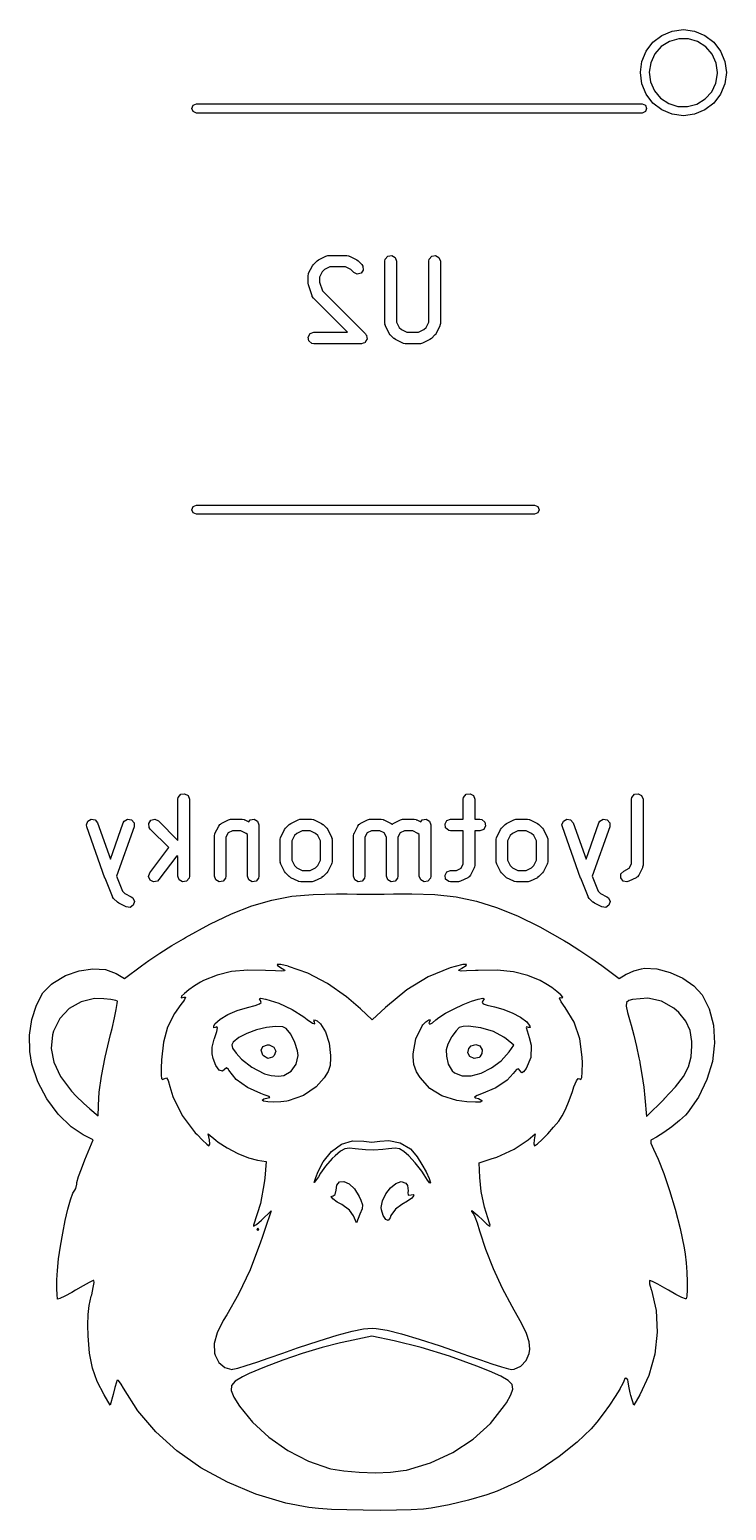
# Model space of a CAD drawing. Extents: x 140.5 to 149.6, y -120.2 to -100.9.
import ezdxf

# ---------------------------------------------------------------- set-up
doc = ezdxf.new("R2010")
doc.units = 0
doc.layers.add('BLACK', color=7, linetype='CONTINUOUS')

msp = doc.modelspace()

# ---------------------------------------------------------------- linework, layer by layer
at = {"layer": 'BLACK', "linetype": 'CONTINUOUS'}
for p, q in [((148.515, -101.22), (148.604, -101.104)), ((148.604, -101.104), (148.72, -101.015)), ((148.818, -101.094), (148.712, -101.161)), ((148.72, -101.015), (148.855, -100.959)), ((148.94, -101.06), (148.818, -101.094)), ((148.855, -100.959), (149, -100.94)), ((149.066, -101.06), (148.94, -101.06)), ((149, -100.94), (149.145, -100.959)), ((149.186, -101.096), (149.066, -101.06)), ((149.145, -100.959), (149.28, -101.015)), ((149.292, -101.165), (149.186, -101.096)), ((149.28, -101.015), (149.396, -101.104)), ((149.396, -101.104), (149.485, -101.22)), ((148.459, -101.355), (148.515, -101.22)), ((148.628, -101.256), (148.575, -101.37)), ((148.712, -101.161), (148.628, -101.256)), ((149.374, -101.261), (149.292, -101.165)), ((149.427, -101.375), (149.374, -101.261)), ((149.485, -101.22), (149.541, -101.355)), ((148.44, -101.5), (148.441, -101.495)), ((148.459, -101.645), (148.44, -101.5)), ((148.441, -101.495), (148.459, -101.355)), ((148.575, -101.37), (148.556, -101.495)), ((148.556, -101.495), (148.572, -101.62)), ((149.445, -101.5), (149.427, -101.375)), ((149.444, -101.511), (149.445, -101.5)), ((149.541, -101.355), (149.56, -101.5)), ((149.56, -101.5), (149.541, -101.645)), ((148.515, -101.78), (148.459, -101.645)), ((148.572, -101.62), (148.623, -101.735)), ((149.369, -101.749), (149.423, -101.635)), ((149.423, -101.635), (149.444, -101.511)), ((149.541, -101.645), (149.485, -101.78)), ((148.604, -101.896), (148.515, -101.78)), ((148.623, -101.735), (148.704, -101.831)), ((148.704, -101.831), (148.809, -101.901)), ((149.177, -101.908), (149.284, -101.842)), ((149.284, -101.842), (149.369, -101.749)), ((149.485, -101.78), (149.396, -101.896)), ((142.602, -101.965), (142.62, -101.923)), ((142.62, -102.007), (142.602, -101.965)), ((142.62, -101.923), (142.662, -101.905)), ((142.662, -102.025), (142.62, -102.007)), ((142.662, -101.905), (148.463, -101.905)), ((148.463, -102.025), (142.662, -102.025)), ((148.463, -101.905), (148.505, -101.923)), ((148.505, -102.007), (148.463, -102.025)), ((148.505, -101.923), (148.522, -101.965)), ((148.522, -101.965), (148.505, -102.007)), ((148.72, -101.985), (148.604, -101.896)), ((148.855, -102.041), (148.72, -101.985)), ((148.809, -101.901), (148.929, -101.939)), ((149, -102.06), (148.855, -102.041)), ((148.929, -101.939), (149.055, -101.941)), ((149.145, -102.041), (149, -102.06)), ((149.055, -101.941), (149.177, -101.908)), ((149.28, -101.985), (149.145, -102.041)), ((149.396, -101.896), (149.28, -101.985)), ((144.123, -104.109), (144.171, -104.014)), ((144.171, -104.014), (144.184, -103.996)), ((144.184, -103.996), (144.185, -103.995)), ((144.185, -103.995), (144.233, -103.947)), ((144.233, -103.947), (144.251, -103.934)), ((144.251, -103.934), (144.252, -103.933)), ((144.252, -103.933), (144.347, -103.885)), ((144.347, -103.885), (144.372, -103.878)), ((144.372, -103.878), (144.377, -103.879)), ((144.377, -103.879), (144.381, -103.877)), ((144.381, -103.877), (144.619, -103.877)), ((144.619, -103.877), (144.645, -103.882)), ((144.645, -103.882), (144.648, -103.885)), ((144.648, -103.885), (144.653, -103.885)), ((144.653, -103.885), (144.748, -103.933)), ((144.748, -103.933), (144.766, -103.946)), ((144.766, -103.946), (144.767, -103.947)), ((144.767, -103.947), (144.815, -103.995)), ((144.815, -103.995), (144.83, -104.016)), ((145.115, -103.952), (145.12, -103.927)), ((145.115, -104.762), (145.115, -103.952)), ((145.12, -103.927), (145.153, -103.887)), ((145.153, -103.887), (145.204, -103.879)), ((145.204, -103.879), (145.248, -103.904)), ((145.248, -103.904), (145.265, -103.952)), ((145.265, -103.952), (145.265, -104.744)), ((145.687, -103.952), (145.691, -103.927)), ((145.687, -104.744), (145.687, -103.952)), ((145.691, -103.927), (145.724, -103.887)), ((145.724, -103.887), (145.775, -103.879)), ((145.775, -103.879), (145.819, -103.904)), ((145.819, -103.904), (145.837, -103.952)), ((145.837, -103.952), (145.837, -104.762)), ((144.115, -104.143), (144.12, -104.117)), ((144.115, -104.238), (144.115, -104.143)), ((144.12, -104.117), (144.123, -104.114)), ((144.123, -104.114), (144.123, -104.109)), ((144.3, -104.092), (144.265, -104.161)), ((144.265, -104.161), (144.265, -104.226)), ((144.33, -104.062), (144.3, -104.092)), ((144.399, -104.027), (144.33, -104.062)), ((144.601, -104.027), (144.399, -104.027)), ((144.67, -104.062), (144.601, -104.027)), ((144.709, -104.101), (144.67, -104.062)), ((144.755, -104.122), (144.709, -104.101)), ((144.805, -104.109), (144.755, -104.122)), ((144.834, -104.067), (144.805, -104.109)), ((144.83, -104.016), (144.834, -104.067)), ((144.116, -104.24), (144.115, -104.238)), ((144.119, -104.262), (144.116, -104.24)), ((144.167, -104.405), (144.119, -104.262)), ((144.265, -104.226), (144.304, -104.34)), ((144.304, -104.34), (144.863, -104.899)), ((144.17, -104.408), (144.167, -104.405)), ((144.17, -104.413), (144.17, -104.408)), ((144.185, -104.434), (144.17, -104.413)), ((144.628, -104.877), (144.185, -104.434)), ((145.117, -104.766), (145.115, -104.762)), ((145.116, -104.77), (145.117, -104.766)), ((145.123, -104.795), (145.116, -104.77)), ((145.265, -104.744), (145.3, -104.813)), ((145.653, -104.813), (145.687, -104.744)), ((145.837, -104.762), (145.832, -104.788)), ((144.117, -104.939), (144.142, -104.895)), ((144.126, -104.99), (144.117, -104.939)), ((144.142, -104.895), (144.19, -104.877)), ((144.19, -104.877), (144.628, -104.877)), ((144.863, -104.899), (144.872, -104.913)), ((144.882, -104.972), (144.869, -104.99)), ((144.872, -104.913), (144.874, -104.915)), ((144.874, -104.915), (144.875, -104.917)), ((144.875, -104.917), (144.877, -104.921)), ((144.877, -104.921), (144.879, -104.943)), ((144.879, -104.943), (144.883, -104.965)), ((144.883, -104.965), (144.882, -104.968)), ((144.882, -104.968), (144.882, -104.972)), ((145.171, -104.891), (145.123, -104.795)), ((145.172, -104.892), (145.171, -104.891)), ((145.185, -104.91), (145.172, -104.892)), ((145.233, -104.958), (145.185, -104.91)), ((145.234, -104.958), (145.233, -104.958)), ((145.252, -104.972), (145.234, -104.958)), ((145.347, -105.019), (145.252, -104.972)), ((145.3, -104.813), (145.33, -104.843)), ((145.33, -104.843), (145.399, -104.877)), ((145.399, -104.877), (145.554, -104.877)), ((145.554, -104.877), (145.622, -104.843)), ((145.7, -104.972), (145.605, -105.019)), ((145.622, -104.843), (145.653, -104.813)), ((145.701, -104.971), (145.7, -104.972)), ((145.72, -104.958), (145.701, -104.971)), ((145.767, -104.91), (145.72, -104.958)), ((145.768, -104.909), (145.767, -104.91)), ((145.781, -104.891), (145.768, -104.909)), ((145.829, -104.795), (145.781, -104.891)), ((145.832, -104.788), (145.829, -104.791)), ((145.829, -104.791), (145.829, -104.795)), ((144.165, -105.023), (144.126, -104.99)), ((144.19, -105.027), (144.165, -105.023)), ((144.81, -105.027), (144.19, -105.027)), ((144.831, -105.02), (144.81, -105.027)), ((144.853, -105.014), (144.831, -105.02)), ((144.855, -105.011), (144.853, -105.014)), ((144.858, -105.01), (144.855, -105.011)), ((144.869, -104.99), (144.858, -105.01)), ((145.352, -105.02), (145.347, -105.019)), ((145.355, -105.023), (145.352, -105.02)), ((145.381, -105.027), (145.355, -105.023)), ((145.571, -105.027), (145.381, -105.027)), ((145.576, -105.026), (145.571, -105.027)), ((145.58, -105.027), (145.576, -105.026)), ((145.605, -105.019), (145.58, -105.027)), ((142.602, -107.185), (142.62, -107.143)), ((142.62, -107.227), (142.602, -107.185)), ((142.62, -107.143), (142.662, -107.125)), ((142.662, -107.245), (142.62, -107.227)), ((142.662, -107.125), (147.062, -107.125)), ((147.062, -107.245), (142.662, -107.245)), ((147.062, -107.125), (147.105, -107.143)), ((147.105, -107.227), (147.062, -107.245)), ((147.105, -107.143), (147.123, -107.185)), ((147.123, -107.185), (147.105, -107.227)), ((142.42, -110.952), (142.425, -110.927)), ((142.425, -110.927), (142.458, -110.887)), ((142.458, -110.887), (142.508, -110.879)), ((142.508, -110.879), (142.553, -110.904)), ((142.553, -110.904), (142.57, -110.952)), ((146.135, -110.952), (146.139, -110.927)), ((146.139, -110.927), (146.172, -110.887)), ((146.172, -110.887), (146.223, -110.879)), ((146.223, -110.879), (146.267, -110.904)), ((146.267, -110.904), (146.285, -110.952)), ((148.325, -110.952), (148.33, -110.927)), ((148.33, -110.927), (148.362, -110.887)), ((148.362, -110.887), (148.413, -110.879)), ((148.413, -110.879), (148.457, -110.904)), ((148.457, -110.904), (148.475, -110.952)), ((142.42, -111.486), (142.42, -110.952)), ((142.57, -110.952), (142.57, -111.952)), ((146.135, -111.211), (146.135, -110.952)), ((146.285, -110.952), (146.285, -111.211)), ((148.325, -111.792), (148.325, -110.952)), ((148.475, -110.952), (148.475, -111.81)), ((141.23, -111.285), (141.248, -111.237)), ((141.234, -111.311), (141.23, -111.285)), ((141.472, -111.978), (141.234, -111.311)), ((141.248, -111.237), (141.292, -111.212)), ((141.292, -111.212), (141.343, -111.221)), ((141.343, -111.221), (141.375, -111.26)), ((141.375, -111.26), (141.543, -111.729)), ((141.543, -111.729), (141.71, -111.26)), ((141.852, -111.311), (141.623, -111.951)), ((141.71, -111.26), (141.723, -111.238)), ((141.723, -111.238), (141.767, -111.212)), ((141.767, -111.212), (141.818, -111.221)), ((141.818, -111.221), (141.851, -111.26)), ((141.851, -111.26), (141.852, -111.311)), ((142.042, -111.266), (142.071, -111.224)), ((142.046, -111.317), (142.042, -111.266)), ((142.061, -111.339), (142.046, -111.317)), ((142.071, -111.224), (142.121, -111.211)), ((142.121, -111.211), (142.167, -111.233)), ((142.167, -111.233), (142.42, -111.486)), ((142.904, -111.395), (142.952, -111.3)), ((142.952, -111.3), (142.967, -111.279)), ((142.967, -111.279), (142.978, -111.274)), ((142.978, -111.274), (142.986, -111.266)), ((142.986, -111.266), (143.081, -111.219)), ((143.081, -111.219), (143.106, -111.211)), ((143.106, -111.211), (143.11, -111.212)), ((143.11, -111.212), (143.114, -111.211)), ((143.114, -111.211), (143.257, -111.211)), ((143.257, -111.211), (143.283, -111.215)), ((143.283, -111.215), (143.286, -111.218)), ((143.286, -111.218), (143.291, -111.219)), ((143.291, -111.219), (143.343, -111.245)), ((143.343, -111.245), (143.362, -111.221)), ((143.362, -111.221), (143.413, -111.212)), ((143.413, -111.212), (143.457, -111.238)), ((143.457, -111.238), (143.475, -111.286)), ((143.475, -111.286), (143.475, -111.952)), ((143.809, -111.347), (143.822, -111.329)), ((143.822, -111.329), (143.823, -111.328)), ((143.823, -111.328), (143.871, -111.28)), ((143.871, -111.28), (143.889, -111.267)), ((143.889, -111.267), (143.89, -111.266)), ((143.89, -111.266), (143.986, -111.219)), ((143.986, -111.219), (144.01, -111.211)), ((144.01, -111.211), (144.015, -111.212)), ((144.015, -111.212), (144.019, -111.211)), ((144.019, -111.211), (144.162, -111.211)), ((144.162, -111.211), (144.188, -111.215)), ((144.188, -111.215), (144.191, -111.218)), ((144.191, -111.218), (144.195, -111.219)), ((144.195, -111.219), (144.291, -111.266)), ((144.291, -111.266), (144.309, -111.28)), ((144.309, -111.28), (144.31, -111.28)), ((144.31, -111.28), (144.358, -111.328)), ((144.358, -111.328), (144.371, -111.346)), ((144.714, -111.395), (144.761, -111.3)), ((144.761, -111.3), (144.777, -111.279)), ((144.777, -111.279), (144.787, -111.274)), ((144.787, -111.274), (144.795, -111.266)), ((144.795, -111.266), (144.89, -111.219)), ((144.89, -111.219), (144.915, -111.211)), ((144.915, -111.211), (144.92, -111.212)), ((144.92, -111.212), (144.924, -111.211)), ((144.924, -111.211), (145.067, -111.211)), ((145.067, -111.211), (145.092, -111.215)), ((145.092, -111.215), (145.096, -111.218)), ((145.096, -111.218), (145.1, -111.219)), ((145.1, -111.219), (145.195, -111.266)), ((145.195, -111.266), (145.21, -111.277)), ((145.21, -111.277), (145.216, -111.274)), ((145.216, -111.274), (145.224, -111.266)), ((145.224, -111.266), (145.319, -111.219)), ((145.319, -111.219), (145.344, -111.211)), ((145.344, -111.211), (145.348, -111.212)), ((145.348, -111.212), (145.352, -111.211)), ((145.352, -111.211), (145.495, -111.211)), ((145.495, -111.211), (145.521, -111.215)), ((145.521, -111.215), (145.524, -111.218)), ((145.524, -111.218), (145.529, -111.219)), ((145.529, -111.219), (145.581, -111.245)), ((145.581, -111.245), (145.601, -111.221)), ((145.601, -111.221), (145.651, -111.212)), ((145.651, -111.212), (145.696, -111.238)), ((145.696, -111.238), (145.713, -111.286)), ((145.713, -111.286), (145.713, -111.952)), ((145.898, -111.273), (145.923, -111.228)), ((145.906, -111.323), (145.898, -111.273)), ((145.946, -111.356), (145.906, -111.323)), ((145.923, -111.228), (145.971, -111.211)), ((145.971, -111.211), (146.135, -111.211)), ((146.285, -111.211), (146.352, -111.211)), ((146.352, -111.211), (146.378, -111.215)), ((146.378, -111.215), (146.417, -111.248)), ((146.426, -111.299), (146.401, -111.343)), ((146.417, -111.248), (146.426, -111.299)), ((146.619, -111.347), (146.632, -111.329)), ((146.632, -111.329), (146.633, -111.328)), ((146.633, -111.328), (146.68, -111.28)), ((146.68, -111.28), (146.699, -111.267)), ((146.699, -111.267), (146.7, -111.266)), ((146.7, -111.266), (146.795, -111.219)), ((146.795, -111.219), (146.82, -111.211)), ((146.82, -111.211), (146.824, -111.212)), ((146.824, -111.212), (146.829, -111.211)), ((146.829, -111.211), (146.971, -111.211)), ((146.971, -111.211), (146.997, -111.215)), ((146.997, -111.215), (147.001, -111.218)), ((147.001, -111.218), (147.005, -111.219)), ((147.005, -111.219), (147.1, -111.266)), ((147.1, -111.266), (147.118, -111.28)), ((147.118, -111.28), (147.12, -111.28)), ((147.12, -111.28), (147.167, -111.328)), ((147.167, -111.328), (147.18, -111.346)), ((147.42, -111.285), (147.438, -111.237)), ((147.425, -111.311), (147.42, -111.285)), ((147.663, -111.978), (147.425, -111.311)), ((147.438, -111.237), (147.483, -111.212)), ((147.483, -111.212), (147.533, -111.221)), ((147.533, -111.221), (147.566, -111.26)), ((147.566, -111.26), (147.733, -111.729)), ((147.733, -111.729), (147.901, -111.26)), ((148.042, -111.311), (147.814, -111.951)), ((147.901, -111.26), (147.914, -111.238)), ((147.914, -111.238), (147.958, -111.212)), ((147.958, -111.212), (148.009, -111.221)), ((148.009, -111.221), (148.042, -111.26)), ((148.042, -111.26), (148.042, -111.311)), ((142.301, -111.578), (142.061, -111.339)), ((142.896, -111.429), (142.901, -111.403)), ((142.896, -111.952), (142.896, -111.429)), ((142.901, -111.403), (142.904, -111.399)), ((142.904, -111.399), (142.904, -111.395)), ((143.075, -111.389), (143.046, -111.446)), ((143.046, -111.446), (143.046, -111.952)), ((143.132, -111.361), (143.075, -111.389)), ((143.239, -111.361), (143.132, -111.361)), ((143.308, -111.395), (143.239, -111.361)), ((143.325, -111.412), (143.308, -111.395)), ((143.325, -111.952), (143.325, -111.412)), ((143.754, -111.476), (143.758, -111.451)), ((143.754, -111.762), (143.754, -111.476)), ((143.758, -111.451), (143.761, -111.447)), ((143.761, -111.443), (143.809, -111.347)), ((143.761, -111.447), (143.761, -111.443)), ((143.938, -111.425), (143.904, -111.494)), ((143.904, -111.494), (143.904, -111.744)), ((143.968, -111.395), (143.938, -111.425)), ((144.037, -111.361), (143.968, -111.395)), ((144.144, -111.361), (144.037, -111.361)), ((144.213, -111.395), (144.144, -111.361)), ((144.243, -111.425), (144.213, -111.395)), ((144.277, -111.494), (144.243, -111.425)), ((144.277, -111.744), (144.277, -111.494)), ((144.371, -111.346), (144.372, -111.347)), ((144.372, -111.347), (144.419, -111.443)), ((144.419, -111.443), (144.427, -111.468)), ((144.427, -111.468), (144.426, -111.472)), ((144.426, -111.472), (144.427, -111.476)), ((144.427, -111.476), (144.427, -111.762)), ((144.706, -111.429), (144.71, -111.403)), ((144.706, -111.952), (144.706, -111.429)), ((144.71, -111.403), (144.713, -111.399)), ((144.713, -111.399), (144.714, -111.395)), ((144.884, -111.389), (144.856, -111.446)), ((144.856, -111.446), (144.856, -111.952)), ((144.942, -111.361), (144.884, -111.389)), ((145.049, -111.361), (144.942, -111.361)), ((145.106, -111.389), (145.049, -111.361)), ((145.135, -111.446), (145.106, -111.389)), ((145.135, -111.952), (145.135, -111.446)), ((145.313, -111.389), (145.285, -111.446)), ((145.285, -111.446), (145.285, -111.952)), ((145.37, -111.361), (145.313, -111.389)), ((145.478, -111.361), (145.37, -111.361)), ((145.546, -111.395), (145.478, -111.361)), ((145.563, -111.412), (145.546, -111.395)), ((145.563, -111.952), (145.563, -111.412)), ((145.971, -111.361), (145.946, -111.356)), ((146.135, -111.361), (145.971, -111.361)), ((146.135, -111.792), (146.135, -111.361)), ((146.352, -111.361), (146.285, -111.361)), ((146.285, -111.361), (146.285, -111.81)), ((146.401, -111.343), (146.352, -111.361)), ((146.563, -111.476), (146.568, -111.451)), ((146.563, -111.762), (146.563, -111.476)), ((146.568, -111.451), (146.57, -111.447)), ((146.57, -111.447), (146.571, -111.443)), ((146.571, -111.443), (146.619, -111.347)), ((146.747, -111.425), (146.713, -111.494)), ((146.713, -111.494), (146.713, -111.744)), ((146.778, -111.395), (146.747, -111.425)), ((146.846, -111.361), (146.778, -111.395)), ((146.954, -111.361), (146.846, -111.361)), ((147.022, -111.395), (146.954, -111.361)), ((147.053, -111.425), (147.022, -111.395)), ((147.087, -111.494), (147.053, -111.425)), ((147.087, -111.744), (147.087, -111.494)), ((147.18, -111.346), (147.181, -111.347)), ((147.181, -111.347), (147.229, -111.443)), ((147.229, -111.443), (147.236, -111.468)), ((147.236, -111.468), (147.235, -111.472)), ((147.235, -111.472), (147.237, -111.476)), ((147.237, -111.476), (147.237, -111.762)), ((142.054, -111.907), (142.301, -111.578)), ((142.408, -111.686), (142.174, -111.997)), ((142.42, -111.698), (142.408, -111.686)), ((142.42, -111.952), (142.42, -111.698)), ((142.039, -111.956), (142.054, -111.907)), ((143.755, -111.766), (143.754, -111.762)), ((143.754, -111.77), (143.755, -111.766)), ((143.761, -111.795), (143.754, -111.77)), ((143.809, -111.891), (143.761, -111.795)), ((143.81, -111.892), (143.809, -111.891)), ((143.823, -111.91), (143.81, -111.892)), ((143.871, -111.958), (143.823, -111.91)), ((143.904, -111.744), (143.938, -111.813)), ((143.938, -111.813), (143.968, -111.843)), ((143.968, -111.843), (144.037, -111.877)), ((144.037, -111.877), (144.144, -111.877)), ((144.144, -111.877), (144.213, -111.843)), ((144.213, -111.843), (144.243, -111.813)), ((144.243, -111.813), (144.277, -111.744)), ((144.358, -111.91), (144.31, -111.958)), ((144.372, -111.891), (144.358, -111.909)), ((144.358, -111.909), (144.358, -111.91)), ((144.419, -111.795), (144.372, -111.891)), ((144.42, -111.791), (144.419, -111.795)), ((144.423, -111.788), (144.42, -111.791)), ((144.427, -111.762), (144.423, -111.788)), ((145.898, -111.939), (145.923, -111.895)), ((145.923, -111.895), (145.971, -111.877)), ((145.971, -111.877), (146.049, -111.877)), ((146.049, -111.877), (146.106, -111.849)), ((146.106, -111.849), (146.135, -111.792)), ((146.277, -111.843), (146.229, -111.938)), ((146.28, -111.835), (146.277, -111.839)), ((146.277, -111.839), (146.277, -111.843)), ((146.285, -111.81), (146.28, -111.835)), ((146.565, -111.766), (146.563, -111.762)), ((146.564, -111.77), (146.565, -111.766)), ((146.571, -111.795), (146.564, -111.77)), ((146.619, -111.891), (146.571, -111.795)), ((146.62, -111.892), (146.619, -111.891)), ((146.633, -111.91), (146.62, -111.892)), ((146.68, -111.958), (146.633, -111.91)), ((146.713, -111.744), (146.747, -111.813)), ((146.747, -111.813), (146.778, -111.843)), ((146.778, -111.843), (146.846, -111.877)), ((146.846, -111.877), (146.954, -111.877)), ((146.954, -111.877), (147.022, -111.843)), ((147.022, -111.843), (147.053, -111.813)), ((147.053, -111.813), (147.087, -111.744)), ((147.167, -111.91), (147.12, -111.958)), ((147.168, -111.909), (147.167, -111.91)), ((147.181, -111.891), (147.168, -111.909)), ((147.229, -111.795), (147.181, -111.891)), ((147.232, -111.788), (147.229, -111.791)), ((147.229, -111.791), (147.229, -111.795)), ((147.237, -111.762), (147.232, -111.788)), ((148.188, -111.923), (148.224, -111.885)), ((148.224, -111.885), (148.296, -111.849)), ((148.296, -111.849), (148.325, -111.792)), ((148.467, -111.843), (148.419, -111.938)), ((148.468, -111.839), (148.467, -111.843)), ((148.47, -111.835), (148.468, -111.839)), ((148.475, -111.81), (148.47, -111.835)), ((141.473, -111.978), (141.472, -111.978)), ((141.473, -111.979), (141.473, -111.978)), ((141.473, -111.978), (141.473, -111.978)), ((141.473, -111.98), (141.473, -111.979)), ((141.568, -112.218), (141.473, -111.98)), ((141.623, -111.951), (141.702, -112.148)), ((142.06, -112.004), (142.039, -111.956)), ((142.105, -112.027), (142.06, -112.004)), ((142.155, -112.015), (142.105, -112.027)), ((142.174, -111.997), (142.155, -112.015)), ((142.438, -112.001), (142.42, -111.952)), ((142.482, -112.026), (142.438, -112.001)), ((142.533, -112.017), (142.482, -112.026)), ((142.566, -111.978), (142.533, -112.017)), ((142.57, -111.952), (142.566, -111.978)), ((142.914, -112.001), (142.896, -111.952)), ((142.958, -112.026), (142.914, -112.001)), ((143.009, -112.017), (142.958, -112.026)), ((143.042, -111.978), (143.009, -112.017)), ((143.046, -111.952), (143.042, -111.978)), ((143.343, -112.001), (143.325, -111.952)), ((143.387, -112.026), (143.343, -112.001)), ((143.438, -112.017), (143.387, -112.026)), ((143.47, -111.978), (143.438, -112.017)), ((143.475, -111.952), (143.47, -111.978)), ((143.872, -111.958), (143.871, -111.958)), ((143.89, -111.972), (143.872, -111.958)), ((143.986, -112.019), (143.89, -111.972)), ((143.99, -112.02), (143.986, -112.019)), ((143.993, -112.023), (143.99, -112.02)), ((144.019, -112.027), (143.993, -112.023)), ((144.162, -112.027), (144.019, -112.027)), ((144.166, -112.026), (144.162, -112.027)), ((144.17, -112.027), (144.166, -112.026)), ((144.195, -112.019), (144.17, -112.027)), ((144.291, -111.972), (144.195, -112.019)), ((144.292, -111.971), (144.291, -111.972)), ((144.31, -111.958), (144.292, -111.971)), ((144.723, -112.001), (144.706, -111.952)), ((144.768, -112.026), (144.723, -112.001)), ((144.818, -112.017), (144.768, -112.026)), ((144.851, -111.978), (144.818, -112.017)), ((144.856, -111.952), (144.851, -111.978)), ((145.152, -112.001), (145.135, -111.952)), ((145.196, -112.026), (145.152, -112.001)), ((145.247, -112.017), (145.196, -112.026)), ((145.28, -111.978), (145.247, -112.017)), ((145.285, -111.952), (145.28, -111.978)), ((145.581, -112.001), (145.563, -111.952)), ((145.625, -112.026), (145.581, -112.001)), ((145.676, -112.017), (145.625, -112.026)), ((145.709, -111.978), (145.676, -112.017)), ((145.713, -111.952), (145.709, -111.978)), ((145.906, -111.99), (145.898, -111.939)), ((145.946, -112.023), (145.906, -111.99)), ((145.971, -112.027), (145.946, -112.023)), ((146.067, -112.027), (145.971, -112.027)), ((146.071, -112.026), (146.067, -112.027)), ((146.075, -112.027), (146.071, -112.026)), ((146.1, -112.019), (146.075, -112.027)), ((146.195, -111.972), (146.1, -112.019)), ((146.203, -111.964), (146.195, -111.972)), ((146.213, -111.959), (146.203, -111.964)), ((146.229, -111.938), (146.213, -111.959)), ((146.682, -111.958), (146.68, -111.958)), ((146.7, -111.972), (146.682, -111.958)), ((146.795, -112.019), (146.7, -111.972)), ((146.799, -112.02), (146.795, -112.019)), ((146.803, -112.023), (146.799, -112.02)), ((146.829, -112.027), (146.803, -112.023)), ((146.971, -112.027), (146.829, -112.027)), ((146.976, -112.026), (146.971, -112.027)), ((146.98, -112.027), (146.976, -112.026)), ((147.005, -112.019), (146.98, -112.027)), ((147.1, -111.972), (147.005, -112.019)), ((147.101, -111.971), (147.1, -111.972)), ((147.12, -111.958), (147.101, -111.971)), ((147.663, -111.979), (147.663, -111.978)), ((147.663, -111.978), (147.663, -111.978)), ((147.663, -111.978), (147.663, -111.978)), ((147.664, -111.98), (147.663, -111.979)), ((147.759, -112.218), (147.664, -111.98)), ((147.814, -111.951), (147.892, -112.148)), ((148.185, -111.974), (148.188, -111.923)), ((148.216, -112.015), (148.185, -111.974)), ((148.266, -112.027), (148.216, -112.015)), ((148.291, -112.019), (148.266, -112.027)), ((148.386, -111.972), (148.291, -112.019)), ((148.394, -111.964), (148.386, -111.972)), ((148.404, -111.959), (148.394, -111.964)), ((148.419, -111.938), (148.404, -111.959)), ((141.57, -112.22), (141.568, -112.218)), ((141.57, -112.222), (141.57, -112.22)), ((141.585, -112.244), (141.57, -112.222)), ((141.633, -112.291), (141.585, -112.244)), ((141.634, -112.292), (141.633, -112.291)), ((141.652, -112.305), (141.634, -112.292)), ((141.702, -112.148), (141.73, -112.176)), ((141.73, -112.176), (141.814, -112.219)), ((141.814, -112.219), (141.835, -112.234)), ((141.835, -112.234), (141.856, -112.281)), ((141.856, -112.281), (141.841, -112.33)), ((143.384, -112.337), (143.642, -112.263)), ((143.642, -112.263), (143.905, -112.214)), ((143.905, -112.214), (144.183, -112.189)), ((144.183, -112.189), (144.486, -112.182)), ((144.486, -112.182), (144.626, -112.184)), ((144.626, -112.184), (144.748, -112.185)), ((144.748, -112.185), (144.843, -112.185)), ((144.843, -112.185), (144.924, -112.185)), ((144.924, -112.185), (145.007, -112.185)), ((145.007, -112.185), (145.104, -112.185)), ((145.104, -112.185), (145.229, -112.183)), ((145.229, -112.183), (145.397, -112.182)), ((145.397, -112.182), (145.467, -112.182)), ((145.467, -112.182), (145.766, -112.192)), ((145.766, -112.192), (146.042, -112.223)), ((146.042, -112.223), (146.306, -112.277)), ((146.306, -112.277), (146.568, -112.358)), ((147.76, -112.22), (147.759, -112.218)), ((147.761, -112.222), (147.76, -112.22)), ((147.776, -112.244), (147.761, -112.222)), ((147.823, -112.291), (147.776, -112.244)), ((147.825, -112.292), (147.823, -112.291)), ((147.843, -112.305), (147.825, -112.292)), ((147.892, -112.148), (147.921, -112.176)), ((147.921, -112.176), (148.005, -112.219)), ((148.005, -112.219), (148.026, -112.234)), ((148.026, -112.234), (148.046, -112.281)), ((148.046, -112.281), (148.032, -112.33)), ((141.747, -112.353), (141.652, -112.305)), ((141.798, -112.359), (141.747, -112.353)), ((141.841, -112.33), (141.798, -112.359)), ((142.835, -112.576), (143.118, -112.441)), ((143.118, -112.441), (143.384, -112.337)), ((146.568, -112.358), (146.84, -112.469)), ((146.84, -112.469), (147.131, -112.613)), ((147.938, -112.353), (147.843, -112.305)), ((147.989, -112.359), (147.938, -112.353)), ((148.032, -112.33), (147.989, -112.359)), ((142.522, -112.748), (142.835, -112.576)), ((147.131, -112.613), (147.452, -112.794)), ((142.188, -112.953), (142.344, -112.855)), ((142.344, -112.855), (142.492, -112.766)), ((142.492, -112.766), (142.522, -112.748)), ((147.452, -112.794), (147.503, -112.824)), ((147.503, -112.824), (147.654, -112.919)), ((141.949, -113.117), (142.045, -113.049)), ((142.045, -113.049), (142.188, -112.953)), ((147.654, -112.919), (147.808, -113.022)), ((147.808, -113.022), (147.938, -113.114)), ((140.792, -113.342), (140.958, -113.245)), ((140.958, -113.245), (141.137, -113.182)), ((141.137, -113.182), (141.314, -113.156)), ((141.314, -113.156), (141.479, -113.167)), ((141.479, -113.167), (141.619, -113.219)), ((141.619, -113.219), (141.726, -113.282)), ((141.726, -113.282), (141.949, -113.117)), ((142.932, -113.238), (142.755, -113.31)), ((143.12, -113.194), (142.932, -113.238)), ((143.332, -113.175), (143.12, -113.194)), ((143.561, -113.179), (143.332, -113.175)), ((143.691, -113.184), (143.561, -113.179)), ((143.771, -113.186), (143.691, -113.184)), ((143.76, -113.102), (143.714, -113.1)), ((143.714, -113.1), (143.719, -113.116)), ((143.719, -113.116), (143.777, -113.151)), ((143.855, -113.124), (143.76, -113.102)), ((143.809, -113.183), (143.771, -113.186)), ((143.777, -113.151), (143.787, -113.156)), ((143.787, -113.156), (143.812, -113.173)), ((143.812, -113.173), (143.809, -113.183)), ((143.859, -113.125), (143.855, -113.124)), ((144.111, -113.215), (143.859, -113.125)), ((144.369, -113.349), (144.111, -113.215)), ((145.68, -113.26), (145.4, -113.432)), ((145.966, -113.143), (145.68, -113.26)), ((146.032, -113.125), (145.966, -113.143)), ((146.129, -113.102), (146.032, -113.125)), ((146.077, -113.181), (146.082, -113.17)), ((146.107, -113.186), (146.077, -113.181)), ((146.082, -113.17), (146.113, -113.151)), ((146.176, -113.185), (146.107, -113.186)), ((146.113, -113.151), (146.116, -113.15)), ((146.116, -113.15), (146.172, -113.115)), ((146.176, -113.099), (146.129, -113.102)), ((146.172, -113.115), (146.176, -113.099)), ((146.294, -113.18), (146.176, -113.185)), ((146.33, -113.179), (146.294, -113.18)), ((146.578, -113.176), (146.33, -113.179)), ((146.787, -113.197), (146.578, -113.176)), ((146.974, -113.243), (146.787, -113.197)), ((147.136, -113.31), (146.974, -113.243)), ((147.938, -113.114), (148.165, -113.282)), ((148.165, -113.282), (148.257, -113.228)), ((148.257, -113.228), (148.259, -113.227)), ((148.259, -113.227), (148.354, -113.184)), ((148.354, -113.184), (148.453, -113.156)), ((148.453, -113.156), (148.495, -113.15)), ((148.495, -113.15), (148.655, -113.159)), ((148.655, -113.159), (148.826, -113.205)), ((148.826, -113.205), (148.993, -113.281)), ((140.665, -113.471), (140.774, -113.355)), ((140.774, -113.355), (140.792, -113.342)), ((142.564, -113.43), (142.506, -113.477)), ((142.636, -113.379), (142.564, -113.43)), ((142.714, -113.332), (142.636, -113.379)), ((142.755, -113.31), (142.714, -113.332)), ((144.616, -113.52), (144.369, -113.349)), ((145.4, -113.432), (145.124, -113.659)), ((147.212, -113.352), (147.136, -113.31)), ((147.287, -113.402), (147.212, -113.352)), ((147.354, -113.452), (147.287, -113.402)), ((147.404, -113.496), (147.354, -113.452)), ((148.993, -113.281), (149.137, -113.38)), ((149.137, -113.38), (149.244, -113.495)), ((140.521, -113.815), (140.579, -113.628)), ((140.579, -113.628), (140.665, -113.471)), ((141.161, -113.587), (141.008, -113.675)), ((141.335, -113.545), (141.161, -113.587)), ((141.459, -113.546), (141.335, -113.545)), ((141.548, -113.558), (141.459, -113.546)), ((141.612, -113.57), (141.548, -113.558)), ((141.633, -113.578), (141.612, -113.57)), ((141.618, -113.685), (141.632, -113.609)), ((141.632, -113.609), (141.633, -113.578)), ((142.461, -113.62), (142.377, -113.737)), ((142.492, -113.578), (142.461, -113.62)), ((142.469, -113.514), (142.464, -113.533)), ((142.464, -113.533), (142.497, -113.528)), ((142.506, -113.477), (142.469, -113.514)), ((142.508, -113.555), (142.492, -113.578)), ((142.497, -113.528), (142.519, -113.527)), ((142.519, -113.527), (142.508, -113.555)), ((143.327, -113.659), (143.425, -113.634)), ((143.425, -113.634), (143.485, -113.613)), ((143.482, -113.548), (143.499, -113.541)), ((143.497, -113.571), (143.482, -113.548)), ((143.485, -113.613), (143.506, -113.594)), ((143.506, -113.594), (143.497, -113.571)), ((143.499, -113.541), (143.561, -113.551)), ((143.561, -113.551), (143.564, -113.552)), ((143.564, -113.552), (143.733, -113.604)), ((143.733, -113.604), (143.908, -113.686)), ((144.799, -113.678), (144.616, -113.52)), ((146.015, -113.677), (146.133, -113.622)), ((146.133, -113.622), (146.243, -113.577)), ((146.243, -113.577), (146.329, -113.551)), ((146.329, -113.551), (146.388, -113.54)), ((146.392, -113.573), (146.38, -113.595)), ((146.38, -113.595), (146.394, -113.613)), ((146.388, -113.54), (146.408, -113.546)), ((146.408, -113.546), (146.392, -113.573)), ((146.394, -113.613), (146.445, -113.631)), ((146.445, -113.631), (146.543, -113.651)), ((147.386, -113.539), (147.398, -113.53)), ((147.409, -113.586), (147.386, -113.539)), ((147.398, -113.53), (147.419, -113.535)), ((147.429, -113.526), (147.404, -113.496)), ((147.461, -113.659), (147.409, -113.586)), ((147.419, -113.535), (147.429, -113.526)), ((148.261, -113.597), (148.256, -113.645)), ((148.256, -113.645), (148.272, -113.725)), ((148.288, -113.57), (148.261, -113.597)), ((148.338, -113.556), (148.288, -113.57)), ((148.339, -113.555), (148.338, -113.556)), ((148.536, -113.541), (148.339, -113.555)), ((148.716, -113.579), (148.536, -113.541)), ((148.875, -113.668), (148.716, -113.579)), ((149.244, -113.495), (149.337, -113.676)), ((140.491, -114.021), (140.521, -113.815)), ((140.886, -113.804), (140.804, -113.968)), ((141.008, -113.675), (140.886, -113.804)), ((141.564, -113.933), (141.595, -113.797)), ((141.595, -113.797), (141.618, -113.685)), ((142.377, -113.737), (142.287, -113.915)), ((142.904, -113.874), (142.97, -113.814)), ((142.97, -113.814), (143.071, -113.753)), ((143.071, -113.753), (143.194, -113.699)), ((143.194, -113.699), (143.327, -113.659)), ((143.908, -113.686), (144.061, -113.784)), ((144.061, -113.784), (144.104, -113.816)), ((144.104, -113.816), (144.175, -113.864)), ((144.189, -113.833), (144.199, -113.82)), ((144.197, -113.848), (144.189, -113.833)), ((144.199, -113.82), (144.233, -113.834)), ((144.233, -113.834), (144.276, -113.871)), ((144.949, -113.823), (144.799, -113.678)), ((145.124, -113.659), (144.949, -113.823)), ((145.649, -113.845), (145.685, -113.82)), ((145.685, -113.82), (145.704, -113.819)), ((145.704, -113.819), (145.694, -113.848)), ((145.733, -113.861), (145.777, -113.822)), ((145.777, -113.822), (145.818, -113.789)), ((145.818, -113.789), (145.904, -113.735)), ((145.904, -113.735), (146.015, -113.677)), ((146.543, -113.651), (146.651, -113.68)), ((146.651, -113.68), (146.772, -113.728)), ((146.772, -113.728), (146.88, -113.786)), ((146.88, -113.786), (146.962, -113.847)), ((147.58, -113.853), (147.461, -113.659)), ((148.272, -113.725), (148.307, -113.848)), ((148.939, -113.724), (148.875, -113.668)), ((149.033, -113.838), (148.939, -113.724)), ((149.088, -113.958), (149.033, -113.838)), ((149.337, -113.676), (149.392, -113.891)), ((140.495, -114.233), (140.491, -114.021)), ((140.79, -114.014), (140.771, -114.193)), ((140.804, -113.968), (140.79, -114.014)), ((141.476, -114.307), (141.545, -114.01)), ((141.545, -114.01), (141.564, -113.933)), ((142.287, -113.915), (142.233, -114.111)), ((142.888, -113.902), (142.904, -113.874)), ((142.891, -113.927), (142.888, -113.902)), ((142.907, -113.921), (142.891, -113.927)), ((142.897, -114.065), (142.926, -113.974)), ((142.93, -113.911), (142.907, -113.921)), ((142.926, -113.974), (142.937, -113.926)), ((142.937, -113.926), (142.93, -113.911)), ((143.32, -113.997), (143.214, -114.052)), ((143.445, -113.952), (143.32, -113.997)), ((143.575, -113.921), (143.445, -113.952)), ((143.693, -113.907), (143.575, -113.921)), ((143.787, -113.914), (143.693, -113.907)), ((143.831, -113.934), (143.787, -113.914)), ((143.892, -114.009), (143.831, -113.934)), ((143.945, -114.114), (143.892, -114.009)), ((144.175, -113.864), (144.205, -113.874)), ((144.205, -113.874), (144.197, -113.848)), ((144.276, -113.871), (144.343, -113.976)), ((144.343, -113.976), (144.391, -114.126)), ((145.518, -114.066), (145.601, -113.898)), ((145.601, -113.898), (145.609, -113.887)), ((145.609, -113.887), (145.649, -113.845)), ((145.694, -113.848), (145.686, -113.866)), ((145.686, -113.866), (145.698, -113.877)), ((145.698, -113.877), (145.733, -113.861)), ((146.041, -113.962), (145.988, -114.039)), ((146.084, -113.922), (146.041, -113.962)), ((146.135, -113.907), (146.084, -113.922)), ((146.197, -113.905), (146.135, -113.907)), ((146.363, -113.923), (146.197, -113.905)), ((146.527, -113.973), (146.363, -113.923)), ((146.665, -114.046), (146.527, -113.973)), ((146.96, -113.91), (146.954, -113.921)), ((146.954, -113.921), (146.965, -113.964)), ((146.983, -113.921), (146.96, -113.91)), ((146.962, -113.847), (147.003, -113.902)), ((146.965, -113.964), (146.995, -114.05)), ((147.005, -113.921), (146.983, -113.921)), ((146.983, -113.921), (146.983, -113.921)), ((147.003, -113.902), (147.005, -113.921)), ((147.653, -114.066), (147.58, -113.853)), ((148.307, -113.848), (148.32, -113.891)), ((148.32, -113.891), (148.354, -114.02)), ((148.354, -114.02), (148.39, -114.169)), ((149.11, -114.102), (149.088, -113.958)), ((149.392, -113.891), (149.405, -114.123)), ((140.771, -114.193), (140.805, -114.373)), ((142.233, -114.111), (142.209, -114.342)), ((142.868, -114.176), (142.895, -114.073)), ((142.868, -114.263), (142.868, -114.176)), ((142.895, -114.073), (142.897, -114.065)), ((143.14, -114.113), (143.123, -114.145)), ((143.123, -114.145), (143.133, -114.188)), ((143.133, -114.188), (143.178, -114.254)), ((143.214, -114.052), (143.14, -114.113)), ((143.507, -114.217), (143.528, -114.166)), ((143.528, -114.28), (143.507, -114.217)), ((143.528, -114.166), (143.586, -114.145)), ((143.586, -114.145), (143.609, -114.147)), ((143.609, -114.147), (143.67, -114.176)), ((143.67, -114.176), (143.695, -114.227)), ((143.978, -114.225), (143.945, -114.114)), ((144.391, -114.126), (144.407, -114.283)), ((145.483, -114.261), (145.518, -114.066)), ((145.933, -114.136), (145.913, -114.21)), ((145.913, -114.21), (145.915, -114.295)), ((145.983, -114.046), (145.933, -114.136)), ((145.988, -114.039), (145.983, -114.046)), ((146.194, -114.251), (146.207, -114.192)), ((146.207, -114.192), (146.237, -114.161)), ((146.237, -114.161), (146.297, -114.143)), ((146.297, -114.143), (146.352, -114.161)), ((146.352, -114.161), (146.382, -114.213)), ((146.382, -114.213), (146.379, -114.26)), ((146.695, -114.069), (146.665, -114.046)), ((146.792, -114.15), (146.695, -114.069)), ((146.731, -114.235), (146.792, -114.15)), ((146.995, -114.05), (147.019, -114.15)), ((147.02, -114.158), (147.013, -114.312)), ((147.019, -114.15), (147.02, -114.158)), ((147.684, -114.307), (147.653, -114.066)), ((148.39, -114.169), (148.422, -114.315)), ((149.102, -114.301), (149.111, -114.159)), ((149.111, -114.159), (149.11, -114.102)), ((149.401, -114.159), (149.377, -114.362)), ((149.405, -114.123), (149.401, -114.159)), ((140.521, -114.396), (140.495, -114.233)), ((140.599, -114.629), (140.521, -114.396)), ((140.805, -114.373), (140.893, -114.557)), ((141.427, -114.555), (141.476, -114.307)), ((142.209, -114.342), (142.205, -114.451)), ((142.881, -114.322), (142.868, -114.263)), ((142.916, -114.417), (142.881, -114.322)), ((143.178, -114.254), (143.25, -114.331)), ((143.25, -114.331), (143.385, -114.436)), ((143.534, -114.288), (143.528, -114.28)), ((143.591, -114.326), (143.534, -114.288)), ((143.651, -114.308), (143.591, -114.326)), ((143.676, -114.284), (143.651, -114.308)), ((143.695, -114.227), (143.676, -114.284)), ((143.895, -114.488), (143.96, -114.397)), ((143.96, -114.397), (143.985, -114.283)), ((143.985, -114.283), (143.978, -114.225)), ((144.408, -114.314), (144.401, -114.417)), ((144.407, -114.283), (144.408, -114.295)), ((144.408, -114.295), (144.408, -114.314)), ((145.482, -114.302), (145.483, -114.261)), ((145.492, -114.404), (145.482, -114.302)), ((145.528, -114.497), (145.492, -114.404)), ((145.915, -114.295), (145.939, -114.397)), ((145.939, -114.397), (145.992, -114.486)), ((146.222, -114.299), (146.194, -114.251)), ((146.277, -114.322), (146.222, -114.299)), ((146.343, -114.31), (146.277, -114.322)), ((146.353, -114.304), (146.343, -114.31)), ((146.379, -114.26), (146.353, -114.304)), ((146.503, -114.447), (146.627, -114.353)), ((146.627, -114.353), (146.731, -114.235)), ((147.013, -114.312), (146.953, -114.454)), ((147.686, -114.382), (147.684, -114.307)), ((147.684, -114.5), (147.686, -114.382)), ((148.422, -114.315), (148.432, -114.366)), ((148.432, -114.366), (148.434, -114.382)), ((148.434, -114.382), (148.46, -114.53)), ((149.066, -114.431), (149.102, -114.301)), ((149.377, -114.362), (149.307, -114.599)), ((140.893, -114.557), (141.036, -114.748)), ((141.397, -114.761), (141.427, -114.555)), ((142.205, -114.451), (142.205, -114.539)), ((142.205, -114.539), (142.209, -114.585)), ((142.209, -114.585), (142.221, -114.599)), ((142.221, -114.599), (142.24, -114.589)), ((142.24, -114.589), (142.249, -114.582)), ((142.249, -114.582), (142.273, -114.577)), ((142.273, -114.577), (142.293, -114.609)), ((142.958, -114.475), (142.916, -114.417)), ((143, -114.49), (142.958, -114.475)), ((143.027, -114.468), (143, -114.49)), ((143.052, -114.444), (143.027, -114.468)), ((143.078, -114.469), (143.052, -114.444)), ((143.083, -114.477), (143.078, -114.469)), ((143.181, -114.596), (143.083, -114.477)), ((143.325, -114.699), (143.181, -114.596)), ((143.385, -114.436), (143.541, -114.52)), ((143.541, -114.52), (143.547, -114.523)), ((143.547, -114.523), (143.634, -114.546)), ((143.634, -114.546), (143.729, -114.555)), ((143.729, -114.555), (143.801, -114.544)), ((143.801, -114.544), (143.895, -114.488)), ((144.326, -114.575), (144.22, -114.694)), ((144.376, -114.495), (144.326, -114.575)), ((144.401, -114.417), (144.376, -114.495)), ((145.574, -114.573), (145.528, -114.497)), ((145.698, -114.713), (145.574, -114.573)), ((145.992, -114.486), (146.021, -114.511)), ((146.021, -114.511), (146.119, -114.549)), ((146.119, -114.549), (146.238, -114.548)), ((146.238, -114.548), (146.37, -114.513)), ((146.37, -114.513), (146.503, -114.447)), ((146.706, -114.607), (146.56, -114.704)), ((146.785, -114.521), (146.706, -114.607)), ((146.827, -114.468), (146.785, -114.521)), ((146.852, -114.458), (146.827, -114.468)), ((146.874, -114.484), (146.852, -114.458)), ((146.896, -114.511), (146.874, -114.484)), ((146.92, -114.499), (146.896, -114.511)), ((146.953, -114.454), (146.92, -114.499)), ((147.607, -114.616), (147.631, -114.584)), ((147.631, -114.584), (147.653, -114.589)), ((147.653, -114.589), (147.667, -114.595)), ((147.667, -114.595), (147.678, -114.569)), ((147.678, -114.569), (147.684, -114.5)), ((148.46, -114.53), (148.484, -114.696)), ((148.897, -114.693), (149, -114.558)), ((149, -114.558), (149.066, -114.431)), ((149.307, -114.599), (149.199, -114.826)), ((140.716, -114.85), (140.599, -114.629)), ((141.036, -114.748), (141.098, -114.815)), ((141.386, -114.93), (141.397, -114.761)), ((142.293, -114.609), (142.316, -114.687)), ((142.316, -114.687), (142.357, -114.82)), ((143.502, -114.781), (143.325, -114.699)), ((143.544, -114.795), (143.502, -114.781)), ((143.607, -114.819), (143.544, -114.795)), ((144.22, -114.694), (144.057, -114.806)), ((145.855, -114.811), (145.698, -114.713)), ((146.373, -114.785), (146.316, -114.806)), ((146.56, -114.704), (146.373, -114.785)), ((147.514, -114.872), (147.557, -114.752)), ((147.557, -114.752), (147.576, -114.694)), ((147.576, -114.694), (147.607, -114.616)), ((148.484, -114.696), (148.5, -114.837)), ((148.751, -114.848), (148.897, -114.693)), ((140.864, -115.048), (140.716, -114.85)), ((141.098, -114.815), (141.191, -114.907)), ((141.191, -114.907), (141.273, -114.979)), ((141.273, -114.979), (141.385, -115.068)), ((141.385, -115.068), (141.386, -114.946)), ((141.386, -114.946), (141.386, -114.93)), ((142.357, -114.82), (142.477, -115.067)), ((143.518, -114.866), (143.541, -114.848)), ((143.534, -114.879), (143.518, -114.866)), ((143.59, -114.888), (143.534, -114.879)), ((143.541, -114.848), (143.598, -114.835)), ((143.67, -114.891), (143.59, -114.888)), ((143.598, -114.835), (143.616, -114.832)), ((143.616, -114.832), (143.607, -114.819)), ((143.759, -114.888), (143.67, -114.891)), ((143.841, -114.878), (143.759, -114.888)), ((143.857, -114.875), (143.841, -114.878)), ((144.057, -114.806), (143.857, -114.875)), ((146.051, -114.87), (145.855, -114.811)), ((146.18, -114.886), (146.051, -114.87)), ((146.293, -114.893), (146.18, -114.886)), ((146.316, -114.806), (146.28, -114.827)), ((146.28, -114.827), (146.293, -114.835)), ((146.293, -114.835), (146.333, -114.843)), ((146.356, -114.89), (146.293, -114.893)), ((146.333, -114.843), (146.375, -114.87)), ((146.377, -114.878), (146.356, -114.89)), ((146.375, -114.87), (146.377, -114.878)), ((147.424, -115.069), (147.465, -114.989)), ((147.465, -114.989), (147.514, -114.872)), ((148.5, -114.837), (148.521, -115.077)), ((148.521, -115.077), (148.748, -114.851)), ((148.748, -114.851), (148.751, -114.848)), ((149.199, -114.826), (149.052, -115.032)), ((141.034, -115.212), (140.864, -115.048)), ((142.477, -115.067), (142.648, -115.291)), ((147.311, -115.218), (147.377, -115.137)), ((147.377, -115.137), (147.424, -115.069)), ((148.948, -115.131), (148.848, -115.211)), ((149.027, -115.059), (148.948, -115.131)), ((149.052, -115.032), (149.027, -115.059)), ((141.19, -115.315), (141.034, -115.212)), ((141.319, -115.383), (141.19, -115.315)), ((142.648, -115.291), (142.671, -115.314)), ((142.671, -115.314), (142.742, -115.388)), ((142.832, -115.382), (142.817, -115.305)), ((142.817, -115.305), (142.914, -115.386)), ((146.98, -115.383), (147.073, -115.305)), ((147.073, -115.305), (147.059, -115.382)), ((147.102, -115.435), (147.163, -115.379)), ((147.163, -115.379), (147.236, -115.303)), ((147.236, -115.303), (147.311, -115.218)), ((148.652, -115.347), (148.586, -115.38)), ((148.745, -115.287), (148.652, -115.347)), ((148.848, -115.211), (148.745, -115.287)), ((141.212, -115.64), (141.319, -115.383)), ((142.742, -115.388), (142.798, -115.44)), ((142.798, -115.44), (142.825, -115.459)), ((142.825, -115.459), (142.836, -115.437)), ((142.836, -115.437), (142.832, -115.382)), ((142.914, -115.386), (142.945, -115.411)), ((142.945, -115.411), (143.063, -115.487)), ((143.063, -115.487), (143.203, -115.558)), ((143.203, -115.558), (143.342, -115.615)), ((144.312, -115.668), (144.421, -115.532)), ((144.421, -115.532), (144.55, -115.44)), ((144.537, -115.528), (144.466, -115.588)), ((144.592, -115.498), (144.537, -115.528)), ((144.55, -115.44), (144.692, -115.394)), ((144.654, -115.492), (144.592, -115.498)), ((144.729, -115.499), (144.654, -115.492)), ((144.692, -115.394), (144.839, -115.401)), ((144.862, -115.512), (144.729, -115.499)), ((144.839, -115.401), (144.84, -115.401)), ((144.84, -115.401), (144.946, -115.411)), ((144.971, -115.515), (144.862, -115.512)), ((144.946, -115.411), (145.051, -115.401)), ((145.088, -115.507), (144.971, -115.515)), ((145.051, -115.401), (145.168, -115.391)), ((145.161, -115.499), (145.088, -115.507)), ((145.247, -115.492), (145.161, -115.499)), ((145.168, -115.391), (145.316, -115.423)), ((145.306, -115.501), (145.247, -115.492)), ((145.362, -115.534), (145.306, -115.501)), ((145.316, -115.423), (145.448, -115.501)), ((145.425, -115.589), (145.362, -115.534)), ((145.448, -115.501), (145.476, -115.529)), ((145.476, -115.529), (145.535, -115.605)), ((146.571, -115.606), (146.798, -115.505)), ((146.798, -115.505), (146.98, -115.383)), ((147.059, -115.382), (147.053, -115.435)), ((147.053, -115.435), (147.062, -115.459)), ((147.062, -115.459), (147.064, -115.459)), ((147.064, -115.459), (147.102, -115.435)), ((148.586, -115.38), (148.577, -115.386)), ((148.577, -115.386), (148.577, -115.426)), ((148.577, -115.426), (148.612, -115.503)), ((148.612, -115.503), (148.674, -115.632)), ((141.129, -115.86), (141.165, -115.757)), ((141.165, -115.757), (141.212, -115.64)), ((143.342, -115.615), (143.459, -115.647)), ((143.459, -115.647), (143.569, -115.665)), ((143.569, -115.665), (143.552, -115.88)), ((144.248, -115.792), (144.312, -115.668)), ((144.343, -115.723), (144.277, -115.817)), ((144.427, -115.626), (144.343, -115.723)), ((144.466, -115.588), (144.427, -115.626)), ((145.511, -115.68), (145.425, -115.589)), ((145.594, -115.788), (145.511, -115.68)), ((145.535, -115.605), (145.596, -115.701)), ((145.596, -115.701), (145.652, -115.799)), ((146.344, -115.68), (146.499, -115.631)), ((146.35, -115.873), (146.344, -115.68)), ((146.499, -115.631), (146.571, -115.606)), ((148.674, -115.632), (148.746, -115.819)), ((141.104, -115.959), (141.107, -115.935)), ((141.107, -115.935), (141.129, -115.86)), ((143.546, -115.941), (143.495, -116.209)), ((143.552, -115.88), (143.546, -115.941)), ((144.214, -115.917), (144.196, -115.939)), ((144.196, -115.939), (144.198, -115.925)), ((144.198, -115.925), (144.217, -115.871)), ((144.251, -115.861), (144.214, -115.917)), ((144.217, -115.871), (144.248, -115.792)), ((144.277, -115.817), (144.251, -115.861)), ((144.489, -115.971), (144.526, -115.927)), ((144.526, -115.927), (144.582, -115.923)), ((144.582, -115.923), (144.649, -115.955)), ((144.649, -115.955), (144.718, -116.021)), ((145.189, -116.007), (145.259, -115.951)), ((145.259, -115.951), (145.329, -115.926)), ((145.329, -115.926), (145.389, -115.944)), ((145.389, -115.944), (145.411, -115.977)), ((145.626, -115.839), (145.594, -115.788)), ((145.669, -115.908), (145.626, -115.839)), ((145.652, -115.799), (145.692, -115.886)), ((145.698, -115.945), (145.669, -115.908)), ((145.692, -115.886), (145.708, -115.943)), ((145.708, -115.943), (145.698, -115.945)), ((146.369, -116.052), (146.35, -115.873)), ((148.746, -115.819), (148.82, -116.04)), ((141.022, -116.163), (141.052, -116.076)), ((141.052, -116.076), (141.078, -116.036)), ((141.078, -116.036), (141.093, -116.015)), ((141.093, -116.015), (141.104, -115.959)), ((144.417, -116.12), (144.443, -116.109)), ((144.436, -116.149), (144.417, -116.12)), ((144.496, -116.192), (144.436, -116.149)), ((144.443, -116.109), (144.468, -116.092)), ((144.468, -116.092), (144.48, -116.035)), ((144.48, -116.035), (144.489, -115.971)), ((144.718, -116.021), (144.78, -116.118)), ((144.78, -116.118), (144.802, -116.165)), ((145.083, -116.174), (145.127, -116.085)), ((145.127, -116.085), (145.189, -116.007)), ((145.411, -115.977), (145.417, -116.046)), ((145.467, -116.139), (145.411, -116.181)), ((145.417, -116.046), (145.414, -116.065)), ((145.414, -116.065), (145.42, -116.1)), ((145.42, -116.1), (145.459, -116.099)), ((145.459, -116.099), (145.485, -116.095)), ((145.494, -116.108), (145.467, -116.139)), ((145.485, -116.095), (145.494, -116.108)), ((146.412, -116.257), (146.369, -116.052)), ((148.82, -116.04), (148.892, -116.282)), ((140.954, -116.433), (140.988, -116.285)), ((140.988, -116.285), (141.022, -116.163)), ((143.495, -116.209), (143.405, -116.49)), ((143.51, -116.425), (143.637, -116.304)), ((143.637, -116.304), (143.554, -116.547)), ((144.554, -116.224), (144.496, -116.192)), ((144.653, -116.296), (144.554, -116.224)), ((144.705, -116.372), (144.653, -116.296)), ((144.818, -116.278), (144.791, -116.35)), ((144.802, -116.165), (144.822, -116.226)), ((144.822, -116.226), (144.818, -116.278)), ((145.068, -116.263), (145.083, -116.174)), ((145.071, -116.293), (145.068, -116.263)), ((145.094, -116.367), (145.071, -116.293)), ((145.252, -116.282), (145.194, -116.366)), ((145.334, -116.225), (145.252, -116.282)), ((145.411, -116.181), (145.334, -116.225)), ((146.246, -116.314), (146.246, -116.303)), ((146.246, -116.303), (146.274, -116.321)), ((146.268, -116.342), (146.246, -116.314)), ((146.29, -116.386), (146.268, -116.342)), ((146.274, -116.321), (146.324, -116.364)), ((146.475, -116.464), (146.412, -116.257)), ((148.892, -116.282), (148.957, -116.535)), ((140.922, -116.597), (140.954, -116.433)), ((143.405, -116.49), (143.407, -116.506)), ((143.407, -116.506), (143.443, -116.485)), ((143.443, -116.485), (143.51, -116.425)), ((143.462, -116.533), (143.448, -116.547)), ((143.476, -116.547), (143.462, -116.533)), ((144.744, -116.462), (144.705, -116.372)), ((144.791, -116.35), (144.744, -116.462)), ((145.126, -116.417), (145.094, -116.367)), ((145.127, -116.418), (145.126, -116.417)), ((145.157, -116.429), (145.127, -116.418)), ((145.182, -116.397), (145.157, -116.429)), ((145.194, -116.366), (145.182, -116.397)), ((146.319, -116.468), (146.29, -116.386)), ((146.351, -116.57), (146.319, -116.468)), ((146.324, -116.364), (146.388, -116.427)), ((146.388, -116.427), (146.443, -116.479)), ((146.443, -116.479), (146.479, -116.505)), ((146.484, -116.49), (146.475, -116.464)), ((146.479, -116.505), (146.484, -116.49)), ((148.957, -116.535), (149.012, -116.787)), ((140.893, -116.766), (140.922, -116.597)), ((143.498, -116.713), (143.36, -117.073)), ((143.448, -116.547), (143.462, -116.561)), ((143.462, -116.561), (143.476, -116.547)), ((143.519, -116.651), (143.498, -116.713)), ((143.554, -116.547), (143.519, -116.651)), ((146.354, -116.581), (146.351, -116.57)), ((146.428, -116.81), (146.354, -116.581)), ((140.869, -116.931), (140.893, -116.766)), ((146.529, -117.062), (146.428, -116.81)), ((149.012, -116.787), (149.024, -116.868)), ((149.024, -116.868), (149.035, -116.98)), ((140.846, -117.205), (140.853, -117.081)), ((140.853, -117.081), (140.869, -116.931)), ((143.36, -117.073), (143.212, -117.391)), ((146.647, -117.316), (146.529, -117.062)), ((149.035, -116.98), (149.043, -117.104)), ((149.043, -117.104), (149.048, -117.227)), ((140.846, -117.315), (140.846, -117.205)), ((141.187, -117.282), (141.088, -117.339)), ((141.267, -117.238), (141.187, -117.282)), ((141.317, -117.213), (141.267, -117.238)), ((141.299, -117.396), (141.32, -117.302)), ((141.326, -117.211), (141.317, -117.213)), ((141.32, -117.302), (141.33, -117.236)), ((141.33, -117.236), (141.326, -117.211)), ((148.564, -117.211), (148.559, -117.216)), ((148.559, -117.216), (148.561, -117.257)), ((148.561, -117.257), (148.58, -117.327)), ((148.598, -117.224), (148.564, -117.211)), ((148.667, -117.26), (148.598, -117.224)), ((148.76, -117.313), (148.667, -117.26)), ((149.048, -117.227), (149.048, -117.335)), ((140.849, -117.4), (140.846, -117.315)), ((140.854, -117.449), (140.849, -117.4)), ((140.856, -117.454), (140.854, -117.449)), ((140.885, -117.447), (140.856, -117.454)), ((140.95, -117.416), (140.885, -117.447)), ((141.04, -117.367), (140.95, -117.416)), ((141.088, -117.339), (141.04, -117.367)), ((141.267, -117.535), (141.294, -117.415)), ((141.294, -117.415), (141.299, -117.396)), ((143.212, -117.391), (143.057, -117.66)), ((146.773, -117.552), (146.647, -117.316)), ((148.58, -117.327), (148.584, -117.337)), ((148.584, -117.337), (148.645, -117.603)), ((148.805, -117.339), (148.76, -117.313)), ((148.902, -117.394), (148.805, -117.339)), ((148.981, -117.434), (148.902, -117.394)), ((149.028, -117.452), (148.981, -117.434)), ((149.036, -117.452), (149.028, -117.452)), ((149.045, -117.415), (149.036, -117.452)), ((149.048, -117.335), (149.045, -117.415)), ((141.249, -117.791), (141.253, -117.654)), ((141.253, -117.654), (141.267, -117.535)), ((143.057, -117.66), (143.012, -117.733)), ((146.799, -117.597), (146.773, -117.552)), ((146.895, -117.765), (146.799, -117.597)), ((148.645, -117.603), (148.659, -117.885)), ((141.253, -117.931), (141.249, -117.791)), ((143.012, -117.733), (142.932, -117.893)), ((144.496, -117.923), (144.688, -117.872)), ((144.688, -117.872), (144.837, -117.842)), ((144.837, -117.842), (144.949, -117.832)), ((144.949, -117.832), (145.003, -117.836)), ((145.003, -117.836), (145.143, -117.859)), ((145.143, -117.859), (145.33, -117.905)), ((146.959, -117.9), (146.895, -117.765)), ((141.271, -118.159), (141.253, -117.931)), ((142.932, -117.893), (142.895, -118.032)), ((142.895, -118.032), (142.899, -118.158)), ((143.979, -118.089), (144.261, -117.995)), ((144.261, -117.995), (144.496, -117.923)), ((144.539, -118.022), (144.298, -118.085)), ((144.642, -117.999), (144.539, -118.022)), ((144.945, -117.936), (144.642, -117.999)), ((145.236, -117.997), (144.945, -117.936)), ((145.589, -118.083), (145.236, -117.997)), ((145.33, -117.905), (145.561, -117.973)), ((145.561, -117.973), (145.833, -118.06)), ((145.833, -118.06), (146.143, -118.168)), ((146.993, -118.01), (146.959, -117.9)), ((147.001, -118.105), (146.993, -118.01)), ((148.659, -117.885), (148.627, -118.17)), ((141.308, -118.35), (141.271, -118.159)), ((142.899, -118.158), (142.906, -118.185)), ((142.906, -118.185), (142.956, -118.277)), ((143.448, -118.272), (143.61, -118.217)), ((143.785, -118.248), (143.549, -118.337)), ((143.61, -118.217), (143.787, -118.156)), ((144.04, -118.163), (143.785, -118.248)), ((143.787, -118.156), (143.979, -118.089)), ((144.298, -118.085), (144.04, -118.163)), ((145.958, -118.195), (145.589, -118.083)), ((146.313, -118.325), (145.958, -118.195)), ((146.143, -118.168), (146.191, -118.186)), ((146.191, -118.186), (146.359, -118.244)), ((146.359, -118.244), (146.509, -118.294)), ((146.883, -118.326), (146.955, -118.252)), ((146.955, -118.252), (146.995, -118.16)), ((146.995, -118.16), (147.001, -118.105)), ((148.627, -118.17), (148.552, -118.446)), ((141.37, -118.524), (141.308, -118.35)), ((142.956, -118.277), (143.034, -118.343)), ((143.034, -118.343), (143.123, -118.369)), ((143.123, -118.369), (143.137, -118.367)), ((143.137, -118.367), (143.203, -118.35)), ((143.203, -118.35), (143.31, -118.317)), ((143.35, -118.422), (143.262, -118.464)), ((143.31, -118.317), (143.448, -118.272)), ((143.549, -118.337), (143.35, -118.422)), ((146.478, -118.393), (146.313, -118.325)), ((146.623, -118.458), (146.478, -118.393)), ((146.509, -118.294), (146.634, -118.334)), ((146.719, -118.513), (146.623, -118.458)), ((146.634, -118.334), (146.723, -118.36)), ((146.723, -118.36), (146.767, -118.369)), ((146.767, -118.369), (146.797, -118.366)), ((146.797, -118.366), (146.883, -118.326)), ((148.552, -118.446), (148.433, -118.699)), ((141.46, -118.699), (141.37, -118.524)), ((141.601, -118.605), (141.577, -118.693)), ((141.621, -118.535), (141.601, -118.605)), ((141.628, -118.514), (141.621, -118.535)), ((141.646, -118.514), (141.628, -118.514)), ((141.681, -118.558), (141.646, -118.514)), ((141.713, -118.613), (141.681, -118.558)), ((141.898, -118.906), (141.713, -118.613)), ((143.118, -118.577), (143.113, -118.642)), ((143.113, -118.642), (143.15, -118.728)), ((143.166, -118.522), (143.118, -118.577)), ((143.262, -118.464), (143.166, -118.522)), ((146.771, -118.566), (146.719, -118.513)), ((146.755, -118.701), (146.782, -118.625)), ((146.782, -118.625), (146.771, -118.566)), ((148.173, -118.625), (148.114, -118.721)), ((148.174, -118.623), (148.173, -118.625)), ((148.213, -118.551), (148.174, -118.623)), ((148.223, -118.519), (148.213, -118.551)), ((148.24, -118.485), (148.223, -118.519)), ((148.251, -118.482), (148.24, -118.485)), ((148.275, -118.505), (148.251, -118.482)), ((148.28, -118.531), (148.275, -118.505)), ((148.288, -118.588), (148.28, -118.531)), ((148.308, -118.671), (148.288, -118.588)), ((141.539, -118.834), (141.46, -118.699)), ((141.577, -118.693), (141.539, -118.834)), ((143.15, -118.728), (143.223, -118.845)), ((143.223, -118.845), (143.39, -119.053)), ((146.49, -119.071), (146.674, -118.838)), ((146.674, -118.838), (146.696, -118.802)), ((146.696, -118.802), (146.755, -118.701)), ((148.038, -118.832), (147.956, -118.946)), ((148.114, -118.721), (148.038, -118.832)), ((148.318, -118.706), (148.308, -118.671)), ((148.355, -118.832), (148.318, -118.706)), ((148.433, -118.699), (148.355, -118.832)), ((142.132, -119.179), (141.898, -118.906)), ((147.956, -118.946), (147.873, -119.053)), ((142.408, -119.427), (142.132, -119.179)), ((143.39, -119.053), (143.605, -119.251)), ((146.263, -119.277), (146.49, -119.071)), ((147.798, -119.141), (147.618, -119.316)), ((147.873, -119.053), (147.798, -119.141)), ((143.605, -119.251), (143.853, -119.423)), ((143.853, -119.423), (144.12, -119.561)), ((145.999, -119.449), (146.263, -119.277)), ((147.618, -119.316), (147.383, -119.503)), ((142.721, -119.648), (142.408, -119.427)), ((144.12, -119.561), (144.394, -119.656)), ((145.397, -119.677), (145.708, -119.585)), ((145.708, -119.585), (145.999, -119.449)), ((147.383, -119.503), (147.121, -119.678)), ((143.065, -119.837), (142.721, -119.648)), ((144.394, -119.656), (144.41, -119.66)), ((144.41, -119.66), (144.58, -119.689)), ((144.58, -119.689), (144.78, -119.707)), ((144.78, -119.707), (144.991, -119.713)), ((144.991, -119.713), (145.189, -119.706)), ((145.189, -119.706), (145.355, -119.685)), ((145.355, -119.685), (145.397, -119.677)), ((147.121, -119.678), (146.847, -119.831)), ((143.435, -119.991), (143.065, -119.837)), ((143.825, -120.106), (143.435, -119.991)), ((146.444, -120), (146.205, -120.071)), ((146.576, -119.953), (146.444, -120)), ((146.847, -119.831), (146.576, -119.953)), ((144.126, -120.164), (143.825, -120.106)), ((144.252, -120.178), (144.126, -120.164)), ((144.42, -120.189), (144.252, -120.178)), ((144.618, -120.196), (144.42, -120.189)), ((145.459, -120.194), (145.267, -120.2)), ((145.618, -120.185), (145.459, -120.194)), ((145.716, -120.175), (145.618, -120.185)), ((145.953, -120.131), (145.716, -120.175)), ((146.205, -120.071), (145.953, -120.131)), ((144.834, -120.201), (144.618, -120.196)), ((145.054, -120.202), (144.834, -120.201)), ((145.267, -120.2), (145.054, -120.202))]:
    msp.add_line(p, q, dxfattribs=at)

doc.saveas('drawing.dxf')
